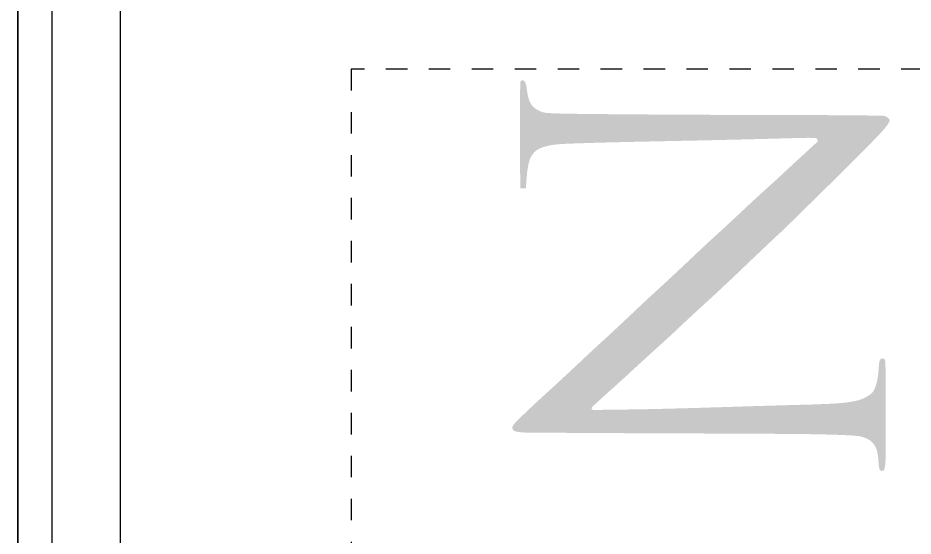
# Model space of a CAD drawing. Header units: inches. Extents: x 1062 to 6528, y -11616 to 5280.
# Drawn here: x 4770 to 4822.6, y 3891.6 to 3922 of the extents above; entities that cross this region are included whole.
import ezdxf
from ezdxf.enums import TextEntityAlignment as Align

# ---------------------------------------------------------------- set-up
doc = ezdxf.new("R2010")
doc.units = ezdxf.units.IN
doc.header["$LTSCALE"] = 24
doc.header["$MEASUREMENT"] = 0
doc.linetypes.add('DASH', pattern=[0.1236, 0.0618, -0.0618])
doc.linetypes.add('HIDDEN', pattern=[0.375, 0.25, -0.125])
doc.layers.get('Defpoints').update_dxf_attribs({"color": 3, "linetype": 'HIDDEN'})
doc.layers.add('TB', color=5, linetype='CONTINUOUS')
doc.styles.add('ROMANT', font='times.ttf')

# ---------------------------------------------------------------- blocks, each defined once
blk = doc.blocks.new('CAMDEN LOGO')
at = {"layer": 'TB', "true_color": 0x284b69}
h = blk.add_hatch(color=139, dxfattribs=at)
h.dxf.hatch_style = 1
edge = h.paths.add_edge_path()
edge.add_arc((107.1834845945577, 29.16286204242576), 0.1788230601192235, 134.9999653554437, 160.8934864134729)
edge.add_arc((108.2370124103554, 28.79791041466351), 1.293771735739953, 160.8934539102967, 166.9088165929871)
edge.add_arc((108.7525077246028, 28.67803587700288), 1.823021510219944, 166.9088583300401, 172.3264254826773)
edge.add_arc((110.3888024982643, 28.45757253249033), 3.474101360674132, 172.326490249373, 175.6700347105698)
edge.add_arc((112.2682913231274, 28.31527539486925), 5.358969185771497, 175.6701508376098, 179.586967306098)
edge.add_arc((6266.88984467935, -16.04665028835896), 6160.140398732012, 179.5870245829019, 179.6154432893948)
edge.add_arc((1956.273302107312, 12.88615021345063), 1849.426758968881, 179.6154573192836, 179.723860926038)
edge.add_arc((3458.924037394541, 5.644233173530694), 3352.094945103672, 179.7238646589813, 179.793307141626)
edge.add_arc((-3483.97340713532, 30.69028893399135), 3590.847675296449, 359.67574185303755, 359.7933127822847, ccw=False)
edge.add_arc((-34.19960697880288, 11.16664093147594), 141.0186295207984, 358.44728550581556, 359.67569525475926, ccw=False)
edge.add_arc((64.90822758718059, 8.480160132425425), 41.87439090129033, 356.11520234954054, 358.4472892644383, ccw=False)
edge.add_arc((104.5738081740074, 5.786601873558055), 2.117460192498756, 335.6774675575431, 356.1152966267387, ccw=False)
edge.add_arc((105.2352980182204, 5.487613219045699), 1.391538000028679, 318.80238699214186, 335.67751657252245, ccw=False)
edge.add_arc((105.4276560091821, 5.319230280578182), 1.135892912740424, 299.15331578634266, 318.8024022500477, ccw=False)
edge.add_arc((105.2467892803897, 5.643474224230914), 1.507170313855903, 282.5216304459708, 299.15329811145153, ccw=False)
edge.add_arc((104.7788353775677, 7.750520357822353), 3.66555495618572, 273.9591854960071, 282.52160600539037, ccw=False)
edge.add_arc((106.2432707559856, -13.40843179344253), 17.54401427840944, 93.959194572099, 95.33015163152021)
edge.add_arc((104.7126759006387, 2.997001562860675), 1.067334873280145, 95.3301081413037, 105.8886609806264)
edge.add_arc((104.4912448595587, 3.774923893028443), 0.2585117419823826, 105.8885602796253, 132.1184886196137)
edge.add_arc((104.4443049916072, 3.826839701111709), 0.1885217260355378, 132.1185118917909, 165.3449414300047)
edge.add_arc((104.4046405704657, 3.837212324371279), 0.1475234624399163, 165.3449802914053, 246.473559662997)
edge.add_arc((104.766740589831, 4.668932383975942), 1.054647864916191, 246.4734912224733, 265.6900255634798)
edge.add_arc((105.5304058002175, 14.80149205087255), 11.2159445320132, 265.6899222492971, 269.8078996585373)
edge.add_arc((108.0091952025896, 753.7368129803881), 750.1554230511179, 269.8078011305854, 270.010857320047)
edge.add_arc((107.9630822572444, 997.5441681120067), 993.9627825435495, 270.0108522722053, 270.1440076488109)
edge.add_arc((110.3787389781482, 36.43095891865536), 32.84653760575753, 270.1440384004512, 271.7120848261704)
edge.add_arc((110.9883814074465, 16.0348637154473), 12.44133328357687, 271.7121092485019, 274.0444253227857)
edge.add_arc((111.8550007590666, 3.778206901607717), 0.1540770661451856, 274.0444234647217, 327.7553193188945)
edge.add_arc((111.7130285020357, 3.867766605073626), 0.3219373123375512, 327.755273082088, 339.6031003766757)
edge.add_arc((111.8682240349253, 3.810059654903142), 0.1563603044911968, 339.6030344542111, 359.9376354983707)
edge.add_arc((111.8683657531492, 3.810059562971816), 0.156218586252297, 359.9376126398309, 380.283355433713)
edge.add_arc((111.7138028937607, 3.752936236671957), 0.3209995072036311, 20.28332662140201, 32.15538232838529)
edge.add_arc((111.8527654181871, 3.840294575583783), 0.1568591326087735, 32.15537607974653, 65.79750765779013)
edge.add_arc((111.6708122856744, 3.435477843654354), 0.6006873976864533, 65.79749782181176, 78.19565507335545)
edge.add_arc((111.439215097409, 2.327309922110288), 1.732797551315583, 78.19561808739142, 84.95982649322973)
edge.add_arc((110.3585773795912, -9.92542319497855), 14.03309212973144, 84.95980593119734, 86.4091406488968)
edge.add_arc((111.6056731017015, 9.947152829134922), 5.878575946409639, 261.2609292885709, 266.4091203076687, ccw=False)
edge.add_arc((111.275223840923, 7.797485448317701), 3.703658347492022, 253.9836580039154, 261.26098373384247, ccw=False)
edge.add_arc((110.9976809243426, 6.830620966750786), 2.697747319486883, 245.5839742175366, 253.983668579919, ccw=False)
edge.add_arc((110.2692985995272, 5.226100926019825), 0.9356391014137679, 227.0789437409686, 245.5838933292874, ccw=False)
edge.add_arc((110.0245652922786, 4.962930607560423), 0.5762604595960391, 216.0312614565147, 227.0789483575063, ccw=False)
edge.add_arc((111.7645363199026, 6.22854306556647), 2.727835248171252, 212.5444829994735, 216.0312351005976, ccw=False)
edge.add_arc((112.0795677876276, 6.429582733482818), 3.101548739674076, 209.0980340733478, 212.5444591736701, ccw=False)
edge.add_arc((111.8355282181938, 6.293761158418448), 2.822258905095265, 205.3988484442421, 209.0980010692937, ccw=False)
edge.add_arc((111.5569209650639, 6.161473348802502), 2.513840251206681, 192.2745579452254, 205.3988027075009, ccw=False)
edge.add_arc((116.2462048299831, 7.181713639119806), 7.312826958394083, 186.3562426120696, 192.2744975062187, ccw=False)
edge.add_arc((125.2536596743084, 8.185091149285398), 16.37599468278481, 182.5734416920197, 186.3562238678525, ccw=False)
edge.add_arc((201.711922334569, 11.62161657656432), 92.91144814088142, 181.5265953581216, 182.5734965596606, ccw=False)
edge.add_arc((-522.2749924266391, -7.673482909180592), 631.3325394832203, 1.526644584714503, 1.619234559370256)
edge.add_arc((-1157.688705592268, -25.63587077639343), 1267.000089588466, 1.619243368906109, 1.674247316182593)
edge.add_arc((-1154.502787493414, -25.54204247969349), 1263.812790201357, 1.674215337869576, 1.72921928514606)
edge.add_arc((-502.369948351834, -5.854851843476212), 611.3828511569953, 1.729268759834553, 1.823921382208564)
edge.add_arc((1141.892585869125, 46.50605307215366), 1033.713178200136, 181.5702542823865, 181.823959890436, ccw=False)
edge.add_arc((348.7177912109455, 24.7626010902122), 240.2404108129953, 180.8203282164413, 181.5702127026325, ccw=False)
edge.add_arc((1038.013183215666, 34.63121338243596), 929.6064434453377, 180.6687766018504, 180.82026662082, ccw=False)
edge.add_arc((108.5958073041265, 23.78223234993604), 0.1257502430896133, 108.59097908046999, 180.6687702466641, ccw=False)
edge.add_arc((108.5727603012283, 23.85075085864682), 0.05345950801077792, 63.03159813090667, 108.5909931441266, ccw=False)
edge.add_arc((108.354690664637, 23.42217961104816), 0.5343209024575492, 54.62212809091301, 63.03166408008718, ccw=False)
edge.add_arc((108.2486416791407, 23.27283255111442), 0.7174900364177469, 46.74749495307708, 54.622105953889616, ccw=False)
edge.add_arc((107.9968724602695, 23.00521767252812), 1.0849209317068, 40.9710034781254, 46.747486355015496, ccw=False)
edge.add_arc((117.1419163831488, 30.9467560439974), 11.02705083415082, 220.9709834156949, 221.5925265080509)
edge.add_arc((119.9027860725164, 33.39734708501427), 14.71863557404521, 221.5925851481191, 222.0931202821196)
edge.add_arc((118.9640106463939, 32.54931107743383), 13.45354096461608, 222.0931454105372, 222.5989517308444)
edge.add_arc((111.8544104927978, 26.01193750020954), 3.795193920104447, 222.5989388037276, 223.8963305760031)
edge.add_arc((105.998823996686, 20.37771806071092), 4.330833516840652, 42.61071198194509, 43.89618661049229, ccw=False)
edge.add_arc((82.41644147183615, -1.315539896528577), 36.37340217710416, 42.342347015079326, 42.610720323650526, ccw=False)
edge.add_arc((79.5703958867307, -3.90915898159156), 40.22396517860556, 42.06075389271223, 42.34241980298532, ccw=False)
edge.add_arc((77.21958404238103, -6.03039052356857), 43.39034159047688, 41.79470490289458, 42.06078638340108, ccw=False)
edge.add_arc((307.8340517020279, 200.1243064444259), 265.9360099800119, 221.7946908950063, 221.9438890837816)
edge.add_arc((287.2398649612651, 181.6173088897305), 238.2479351840592, 221.9438183095246, 222.1058507469904)
edge.add_arc((294.7856525752832, 188.4367966639053), 248.4186934751809, 222.1058414553211, 222.2392260149674)
edge.add_arc((121.0388880198352, 30.67597786823197), 13.73504653623092, 222.239264555003, 223.3377308282461)
edge.add_arc((89.66076747671741, 1.067703953572817), 29.40700178120393, 42.52366412241349, 43.33771913418332, ccw=False)
edge.add_arc((-151.571330637129, -220.1635621715378), 356.7236653834618, 42.39273121643862, 42.523594762624214, ccw=False)
edge.add_arc((-130.4688579573149, -200.8989222205865), 328.1502388200924, 42.237759192275576, 42.39268695647962, ccw=False)
edge.add_arc((-35.10602812786874, -114.314759399017), 199.3446233968124, 42.012734848521916, 42.23779259810652, ccw=False)
edge.add_arc((185.5797549704293, 84.48047008556631), 97.67685415579942, 222.0127446871507, 222.2327604128921)
edge.add_arc((181.028120664434, 80.3484335096249), 91.52940744096551, 222.2327039241249, 222.4637204288792)
edge.add_arc((174.4455642331768, 74.32426604690374), 82.60636744390881, 222.4637054972005, 222.6846379545657)
edge.add_arc((121.2001916653508, 25.21728416017905), 10.17318878999719, 222.684671249863, 223.7178217474974)
edge.add_arc((72.34990438352543, -21.49406995652313), 57.41602019289764, 43.08889157042978, 43.71776846798491, ccw=False)
edge.add_arc((-71.41202352150322, -155.9711782808732), 254.2702418346958, 42.88045655631299, 43.08878395324359, ccw=False)
edge.add_arc((-79.61513416175421, -163.5880707914908), 265.4643507963579, 42.683478274611275, 42.88034652459652, ccw=False)
edge.add_arc((88.20157202119208, -8.820837225936572), 37.17649860174775, 41.84374664510818, 42.68346983193322, ccw=False)
edge.add_arc((138.9660731366375, 36.63771126941984), 30.96683713115216, 221.843819832094, 222.9173057063885)
edge.add_arc((336.3959335342934, 220.2124349452296), 300.5558371835992, 222.9173642339673, 223.1195036916731)
edge.add_arc((316.8862767221135, 201.9430347746164), 273.8276181723393, 223.1194845242046, 223.3459173711633)
edge.add_arc((166.4547565723096, 59.95572151060063), 66.97008414828494, 223.34589716923, 223.9905875798431)
edge.add_arc((63.33962636554588, -39.58879996394697), 76.35417002093014, 43.51212361029832, 43.99065726536429, ccw=False)
edge.add_arc((-455.5859782456664, -532.2395673648431), 791.8879300503249, 43.42618149464403, 43.51212515988499, ccw=False)
edge.add_arc((-888.8414226581117, -942.3220833222329), 1388.442998762171, 43.37547287003417, 43.42612233829908, ccw=False)
edge.add_arc((108.7216689373445, 0.2178634695958692), 16.03137209478774, 42.150232064131615, 43.37543334136012, ccw=False)
edge.add_arc((132.9211827457511, 22.12237657344147), 16.60946372294042, 222.1502479482077, 224.4200033384968)
edge.add_arc((2240.75814425023, 2087.709005439629), 2967.816806088975, 224.4199768193362, 224.4775017807593)
edge.add_arc((1124.451704800851, 991.577131427721), 1403.32163128749, 224.4774465215137, 224.5931839862915)
edge.add_arc((200.73606212915, 80.88653750776524), 106.1678445795797, 224.5931969584653, 225.3579781846563)
edge.add_arc((251.520333829083, 132.3093737486891), 178.440594210085, 225.3579728830371, 225.9123657642528)
edge.add_arc((134.6167351159975, 11.6221147556914), 10.41718549774931, 225.9123876906579, 230.307122793298)
edge.add_arc((129.6998236971749, 5.698172262985764), 2.718541944666716, 230.3071798408554, 239.6604469985259)
edge.add_arc((128.4385784967963, 3.543226203767091), 0.2216374663924091, 239.6604447571947, 298.1549774641364)
edge.add_arc((128.438329349794, 3.543692024676119), 0.2221657308433068, 298.1549426977515, 315.8135390201397)
edge.add_arc((128.1446090445925, 3.829188253002911), 0.6317749520243219, 315.8134919882154, 323.9112852882499)
edge.add_arc((128.0781667630954, 3.877619339512563), 0.7139950645919823, 323.9112473914438, 331.6846774690076)
edge.add_arc((128.1970528893544, 3.813565480577864), 0.5789513388582752, 331.6846128411071, 340.7813817786476)
edge.add_arc((128.122374576642, 3.839598679297268), 0.6580372277681241, 340.7813615325799, 359.1362540223554)
edge.add_arc((-340.629869537288, 10.90616079462691), 469.4635434475383, 359.1363165435858, 359.3196629989137)
edge.add_arc((-119.2142530098017, 8.276949569908226), 248.0323171177617, 359.3196565082712, 359.7844392344984)
edge.add_arc((-1084.185387544246, 11.90798484186476), 1213.010283136557, 359.7844127728581, 359.9276522029898)
edge.add_arc((1538.089297265176, 8.598025659730155), 1409.266490665817, 179.8108179306473, 179.9277013107202, ccw=False)
edge.add_arc((2372.228708222452, 5.846183682431302), 2243.41044079846, 179.7283725719378, 179.8108784908723, ccw=False)
edge.add_arc((2255.969516769251, 6.398173722702012), 2127.149938951794, 179.6452013294228, 179.7283947976217, ccw=False)
edge.add_arc((911.0697118562366, 14.72706382714782), 782.2243441085733, 179.4696924637036, 179.6452466977958, ccw=False)
edge.add_arc((1700.023965560883, 7.427419748609594), 1571.212366348691, 179.3586414659008, 179.4697952694408, ccw=False)
edge.add_arc((193.566966861812, 24.29115995401318), 64.66098167470483, 178.2347632426, 179.3586682439083, ccw=False)
edge.add_arc((147.4196202227813, 25.71336404369222), 18.49172495234199, 176.0121888339601, 178.2347370368009, ccw=False)
edge.add_arc((130.2008493623307, 26.91373801462132), 1.231163906573235, 159.9444629801447, 176.0122406386602, ccw=False)
edge.add_arc((130.9790398175455, 26.62964699268886), 2.059588974596834, 146.4954576532338, 159.9445066440496, ccw=False)
edge.add_arc((130.1626192789099, 27.17011647187761), 1.080482364548207, 124.70096633700399, 146.4954323382763, ccw=False)
edge.add_arc((130.3141532246773, 26.95128267878707), 1.346660435992117, 105.6669872152774, 124.7009937279827, ccw=False)
edge.add_arc((131.0672400738713, 24.26616157794658), 4.135390456734808, 97.41953112825621, 105.66701966421971, ccw=False)
edge.add_arc((129.8035496266211, 33.97013814461351), 5.650521598504505, 277.4195319150219, 281.3500953404916)
edge.add_arc((130.7803476232875, 29.10389025894116), 0.6872058911268728, 281.3500657116726, 299.8944055050857)
edge.add_arc((131.0278582074907, 28.6733591857155), 0.1905989093956383, 299.894360695528, 341.7791225736551)
edge.add_arc((131.0111750550541, 28.67885117358256), 0.2081627787278186, 341.7790939469977, 380.9935607219388)
edge.add_arc((131.1149515178404, 28.71867386135287), 0.09700792867781037, 20.99355129019535, 87.24556805085882)
edge.add_arc((129.9912170628868, 5.362118578916153), 23.48058023461259, 87.24550029447232, 88.61714487863273)
edge.add_arc((129.6299204335255, -9.603644077267091), 38.45070338491603, 88.61711183142279, 90.01465316267148)
edge.add_arc((129.8266001448128, -773.6526694805887), 802.4997541026006, 90.0147443558059, 90.16829702192437)
edge.add_line((127.4693911907571, 28.8436226608018), (123.7720419683974, 28.83275870065572))
edge.add_line((123.7720419683974, 28.83275870065572), (123.7720419683974, 28.63752174950909))
edge.add_line((123.7720419683974, 28.63752174950915), (123.7720419683974, 28.44228479836252))
edge.add_line((123.7720419683974, 28.44228479836616), (124.4879107892666, 28.3893279467905))
edge.add_arc((123.9370789496015, 20.94318284579774), 7.466491316582362, 77.5947529513519, 85.76922587532022, ccw=False)
edge.add_arc((125.2109557392805, 26.73458322231906), 1.536644742138174, 51.20035202105902, 77.59470995147558, ccw=False)
edge.add_arc((125.406992244004, 26.9784072758184), 1.223786179445907, 20.6041103223061, 51.200330091208116, ccw=False)
edge.add_arc((122.8268628322785, 26.00838476964745), 3.980235243682368, 7.893429316603772, 20.604169162277117, ccw=False)
edge.add_arc((119.2783428086086, 25.51640678140998), 7.562697623005846, 2.339538188775691, 7.893391180748893, ccw=False)
edge.add_arc((-38.96417789954103, 19.05153972500401), 165.9372216668843, 1.7500159986564086, 2.339473678498905, ccw=False)
edge.add_arc((-184.9313262927808, 14.59156126760681), 311.9724907557733, 1.2715260200212128, 1.7500596750871864, ccw=False)
edge.add_arc((-2162.490181501591, -29.30461045915192), 2290.018470935783, 1.1615770495034212, 1.271584937719922, ccw=False)
edge.add_arc((797.0374626644052, 30.70389645945679), 670.1174883551624, 181.1616423048981, 181.2835677121994)
edge.add_arc((1335.764900377018, 42.77683301125947), 1208.980186951913, 181.2836665001276, 181.3620471234455)
edge.add_arc((1303.022833477289, 41.9993842983163), 1176.228891248738, 181.3620982135202, 181.4409372030204)
edge.add_arc((632.2128773449303, 25.12535328371078), 505.2067379863591, 181.4409136480309, 181.5891951047201)
edge.add_arc((-252.1024220440268, 0.5912043099392861), 379.4488295648026, 1.2770298316040112, 1.5891770453757772, ccw=False)
edge.add_arc((121.7562219605952, 8.92528479643292), 5.497305173565338, -5.19153580957061, 1.2770437596303168, ccw=False)
edge.add_arc((127.0698380213316, 8.442499215536571), 0.1618016773581313, 288.13832937885286, 354.8084986583263, ccw=False)
edge.add_arc((127.0694155000956, 8.443787983608132), 0.1631579395863091, 221.8710530837854, 288.138440318306, ccw=False)
edge.add_arc((90.5786471587171, -24.26434056494915), 48.84090155851101, 41.87113806683479, 42.57197785724159)
edge.add_arc((-417.5133437202767, -491.0204021059135), 738.7819803330781, 42.57197426823205, 42.66846035523164)
edge.add_arc((-665.5310344525287, -719.6311388216952), 1076.088434255445, 42.66843101986887, 42.73626922083112)
edge.add_arc((111.8261579817945, -1.394947694480635), 17.71825758080909, 42.73628207569283, 44.0247359908263)
edge.add_arc((127.2438958566563, 13.50666433187271), 3.723866431563908, 222.348824529685, 224.0248107951965, ccw=False)
edge.add_arc((212.2941204439476, 91.02917512065602), 118.8033189039548, 222.2116062216896, 222.3488868929842, ccw=False)
edge.add_arc((202.606592426484, 82.24158760293369), 105.7239499029584, 222.0276135408646, 222.211647545105, ccw=False)
edge.add_arc((235.4473024280805, 111.839990259833), 149.9345557938165, 221.8859281036725, 222.0275632525976, ccw=False)
edge.add_arc((74.70044894395232, -32.31856283584003), 65.9849647125493, 41.8858618024109, 42.24269962886398)
edge.add_arc((45.69129500283634, -58.66170603331452), 105.1703217466755, 42.24263029357603, 42.49427325607027)
edge.add_arc((49.75054548197659, -54.94273627654715), 99.66502879365183, 42.49423157646008, 42.74816636734656)
edge.add_arc((95.95443128951592, -12.23503809447729), 36.74645802375502, 42.74815771830681, 43.28284096265045)
edge.add_arc((268.2060379187697, 149.9891614792085), 199.8699127405774, 223.0295656862352, 223.2828129286093, ccw=False)
edge.add_arc((359.1922742997795, 234.9228129798824), 324.3376610451298, 222.853297184208, 223.0295389672494, ccw=False)
edge.add_arc((350.0896628440651, 226.4781281835798), 311.9211302652798, 222.6832658920333, 222.8533197344197, ccw=False)
edge.add_arc((164.9845806497642, 55.76816423240851), 60.11608018413653, 222.1073431526053, 222.6832791158953, ccw=False)
edge.add_arc((10.00249579870979, -84.30507674038104), 148.7857136363175, 42.10737099905595, 42.19423139663888)
edge.add_arc((43.44824213479023, -53.9845605089819), 103.6420357565935, 42.19427204968635, 42.30817604997991)
edge.add_arc((32.12254708578348, -64.29311368139926), 118.9566574251712, 42.30817922759439, 42.39137269579328)
edge.add_arc((117.4617977623393, 13.60877919590584), 3.407998324767223, 42.39125370166228, 43.47184409571043)
edge.add_arc((134.819994973881, 30.06486364680453), 20.51081698640746, 223.2714862927964, 223.4717922869712, ccw=False)
edge.add_arc((3003.092286216331, 2730.289874168502), 3959.825610723518, 223.2666279472817, 223.2714407927601, ccw=False)
edge.add_arc((1663.099669426472, 1469.017445932115), 2119.611397301437, 223.2560849663148, 223.2666273897377, ccw=False)
edge.add_arc((2726.474661806158, 2469.550273994576), 3579.690954875472, 223.2489409933859, 223.2560456700433, ccw=False)
edge.add_arc((-5164.130685798207, -4952.907318644302), 7253.338605971351, 43.24889594123355, 43.25256287112207)
edge.add_arc((-4725.803070243703, -4540.532903758842), 6651.52156017602, 43.25256281465348, 43.25645892766)
edge.add_arc((-4295.962721292934, -4136.094762081509), 6061.324189795595, 43.25650455417713, 43.26017148406565)
edge.add_arc((-353.5513274246796, -426.1255470265452), 647.7782931437257, 43.26020660519416, 43.27922880394882)
edge.add_arc((160.4235154753223, 57.86816979955975), 58.21041573286109, 222.8197181219849, 223.2792296579312, ccw=False)
edge.add_arc((577.1617374188527, 444.0386592925689), 626.3639095916271, 222.7392869293579, 222.8197302004907, ccw=False)
edge.add_arc((532.5959459522701, 402.859115103285), 565.6855392458333, 222.6490779881665, 222.7393761320067, ccw=False)
edge.add_arc((201.5015043123012, 97.8785256848467), 115.5336879702783, 222.3560200804271, 222.6491451285807, ccw=False)
edge.add_arc((99.94033667648546, 5.283282189575658), 21.90193292001228, 42.35604377052299, 42.888206014225)
edge.add_arc((76.58464848324456, -16.41123535956902), 53.77888796075946, 42.88822954602583, 43.16026977938857)
edge.add_arc((75.11513771559112, -17.78927940710193), 55.79345175800766, 43.16026821827018, 43.43047498925442)
edge.add_arc((92.11700970766105, -1.694324065388315), 32.38167611659623, 43.4305448578374, 43.8366569179647)
edge.add_arc((157.526674122958, 61.11172778695044), 58.29921684438725, 223.2231758720048, 223.8366976134675, ccw=False)
edge.add_arc((327.3816836540582, 220.7452728420166), 291.394890269808, 223.0370408655454, 223.2231375165034, ccw=False)
edge.add_arc((324.3863636371916, 217.9479862837705), 287.2965059581545, 222.8446858764292, 223.0369704673574, ccw=False)
edge.add_arc((177.56432097996, 81.77635233269012), 87.04809497085607, 222.3766567447256, 222.8446480213181, ccw=False)
edge.add_arc((-44.64369405284469, -120.9612018990399), 213.7490423837103, 42.37659894030911, 42.53427690065048)
edge.add_arc((33.24017516564709, -49.50792547953782), 108.0538778986913, 42.53423957424371, 42.79688331255365)
edge.add_arc((52.98692618583664, -31.22422838682948), 81.14239790908049, 42.79688316318232, 43.10238407859909)
edge.add_arc((70.65114719154008, -14.69304103827628), 56.94932330317607, 43.10244065106043, 43.50076050917487)
edge.add_arc((189.0781845156253, 97.69323694331428), 106.3162231171575, 223.1050508953094, 223.5008497466923, ccw=False)
edge.add_arc((310.1616045370665, 211.0217755133694), 272.1611876425347, 222.9089709030807, 223.1051516042173, ccw=False)
edge.add_arc((316.8219800291299, 217.2130595180577), 281.2547347674032, 222.7270200691435, 222.9089914266366, ccw=False)
edge.add_arc((141.4482457967151, 55.22960401947742), 42.51934460943302, 221.9924544590696, 222.7269838373995, ccw=False)
edge.add_arc((52.07077435825431, -25.22480211161783), 77.7355674176626, 41.99238875693673, 42.64212115593699)
edge.add_arc((32.78648917671399, -42.98365792334758), 103.9512233258666, 42.64206619733741, 43.16460280104654)
edge.add_arc((31.69026788164774, -44.01168892684623), 105.4540702458487, 43.16455699326023, 43.62750626205388)
edge.add_arc((100.5271027540493, 21.60379176327299), 10.35464258487134, 43.62748804068003, 46.17131617947165)
edge.add_arc((105.1278341910829, 26.39658741697102), 3.711027610040522, 46.1712884245233, 50.90943258737971)
edge.add_arc((107.1465948196783, 28.8815076240821), 0.5094306786198278, 50.90942724392011, 71.40659729768144)
edge.add_arc((107.2437451231735, 29.17029284737575), 0.204742171022067, 71.40669147681409, 108.1227927538707)
edge.add_arc((107.2766793518485, 29.06966686679979), 0.3106206456297188, 108.1228412149772, 134.9999254918013)
at = {"layer": 'Defpoints', "linetype": 'DASH'}
blk.add_lwpolyline([(-132, 40.5), (-132, -40.5), (132, -40.5), (132, 40.5)], close=True, dxfattribs=at)
blk = doc.blocks.new('TB CAMDEN 11X17')
at = {"layer": 'TB', "color": 2}
blk.add_line((-126, 18), (-126, 1038), dxfattribs=at)
for points in [[(-126, 18), (-18, 18), (-18, 1038), (-126, 1038)], [(-124, 20), (-20, 20), (-20, 1036), (-124, 1036)]]:
    blk.add_lwpolyline(points, close=True, dxfattribs=at)
at = {"layer": 'TB', "color": 6}
blk.add_lwpolyline([(-120, 24), (-24, 24), (-24, 1032), (-120, 1032)], close=True, dxfattribs=at)
at = {"layer": 'TB', "linetype": 'DASH', "xscale": 0.85, "yscale": 0.85, "zscale": 0.85, "rotation": 90}
blk.add_blockref('CAMDEN LOGO', (-72.00000000000045, 638.8000000000002), dxfattribs=at)
at = {"layer": 'TB', "color": 6, "style": 'ROMANT'}
for tag, p in [('S.NAME.3', (-51, 440.4250000000006)), ('S.NAME.1', (-87, 440.4250000000006)), ('S.NAME.2', (-69, 440.4250000000006))]:
    blk.add_attdef(tag, text='', height=12, rotation=90, dxfattribs=at).set_placement(p, align=Align.MIDDLE_CENTER)
for tag, p in [('SCALE', (-72, 113.5)), ('S.NUMBER', (-72, 37.5))]:
    blk.add_attdef(tag, text='', height=8, dxfattribs=at).set_placement(p, align=Align.MIDDLE_CENTER)

msp = doc.modelspace()

# ---------------------------------------------------------------- block references
at = {"layer": 'TB'}
msp.add_blockref('TB CAMDEN 11X17', (4896, 3168), dxfattribs=at)

doc.saveas('drawing.dxf')
